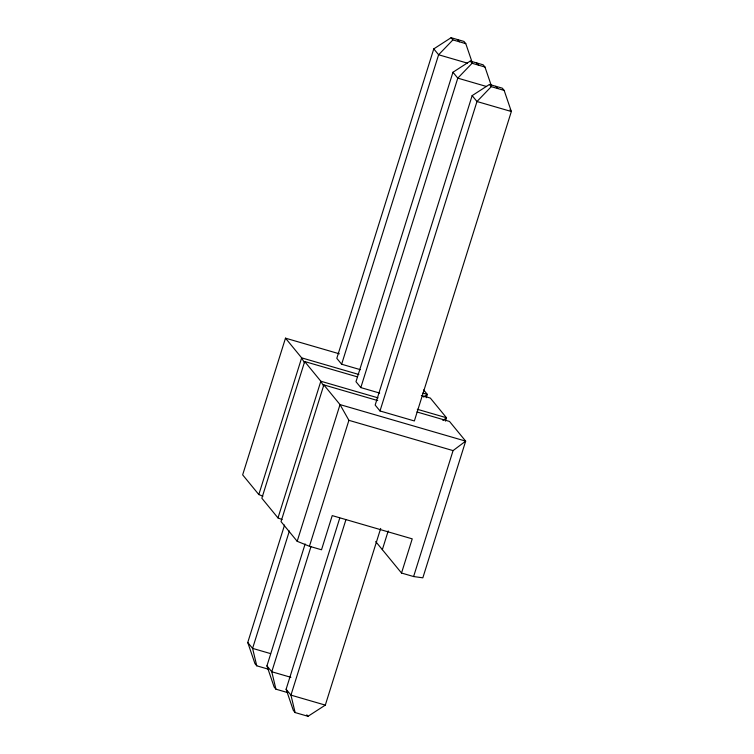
<?xml version="1.0" encoding="UTF-8"?>
<svg xmlns="http://www.w3.org/2000/svg" width="754" height="754" viewBox="0 0 754 754"><rect width="100%" height="100%" fill="white"/><g stroke="black" fill="none" stroke-linecap="round" stroke-linejoin="round"><path stroke-width="1.13" d="M339.347 353.814L285.493 338.169L242.656 474.86L258.82 494.558L262.901 496.207M258.82 494.558L301.657 357.858L285.493 338.169M357.405 376.868L304.682 361.534L261.845 498.234L278 517.923L282.09 519.581M278 517.923L320.836 381.232L304.682 361.534M377.707 400.562L323.862 384.908L281.025 521.608L297.189 541.297L309.432 546.264L321.515 549.779L332.222 515.604L412.231 538.856L401.524 573.031L413.607 576.546L422.834 577.828L465.67 441.128L449.507 421.439L416.971 411.976M268.565 669.241L256.756 665.81L254.946 663.595L247.755 642.493L284.55 525.067M472.221 62.544L465.784 43.657L463.974 41.442L451.09 37.7L433.776 48.887L336.802 358.339L341.637 364.22L360.478 369.705M289.385 530.957L252.59 648.383L256.756 665.81M341.637 364.22L438.611 54.769L452.9 39.905L465.784 43.657M297.189 541.297L340.026 404.606L323.862 384.908M287.755 692.615L275.936 689.184L274.126 686.969L266.935 665.867L305.134 543.973M491.401 85.918L484.973 67.031L483.154 64.816L470.27 61.074L452.956 72.252L355.982 381.703L360.817 387.594L379.667 393.079M309.432 546.264L348.904 420.327L340.026 404.606L465.67 441.128L453.069 450.609L413.607 576.546M311.016 546.509L271.77 671.757L275.936 689.184M360.817 387.594L457.791 78.143L472.079 63.279L484.973 67.031M380.685 528.431L325.313 705.113L308.009 716.3L295.116 712.558L293.306 710.343L286.115 689.241L339.734 518.139M472.145 95.626L375.172 405.077L379.997 410.968L414.361 420.958L511.344 111.507L504.153 90.405L502.343 88.19L489.45 84.448L472.145 95.626L476.98 101.517L511.344 111.507L509.958 109.83M345.973 519.553L290.95 695.131L295.116 712.558M379.997 410.968L476.98 101.517L491.269 86.653L504.153 90.405M426.255 397.744L427.301 394.38L423.635 389.912M382.344 549.657L388.216 530.92M445.435 421.118L446.491 417.754L430.327 398.065L421.354 395.454M423.701 397.094L427.301 394.38L422.815 393.079M442.89 420.468L446.491 417.754L417.32 409.281M467.433 63.148L438.611 54.769L433.776 48.887M486.613 86.522L457.791 78.143L452.956 72.252M358.876 374.493L301.657 357.858L304.437 362.768M378.056 397.867L320.836 381.232L323.617 386.142M348.904 420.327L453.069 450.609M270.582 653.614L252.59 648.383L247.755 642.493M290.893 677.318L271.77 671.757L266.935 665.867M325.313 705.113L290.95 695.131L286.115 689.241M457.527 39.576L459.346 41.781M476.716 62.95L478.526 65.155M495.896 86.324L497.706 88.529M451.09 37.7L452.9 39.905M470.27 61.074L472.079 63.279M489.45 84.448L491.269 86.653M375.699 541.57L401.524 573.031M306.803 714.83L308.009 716.3"/></g></svg>
